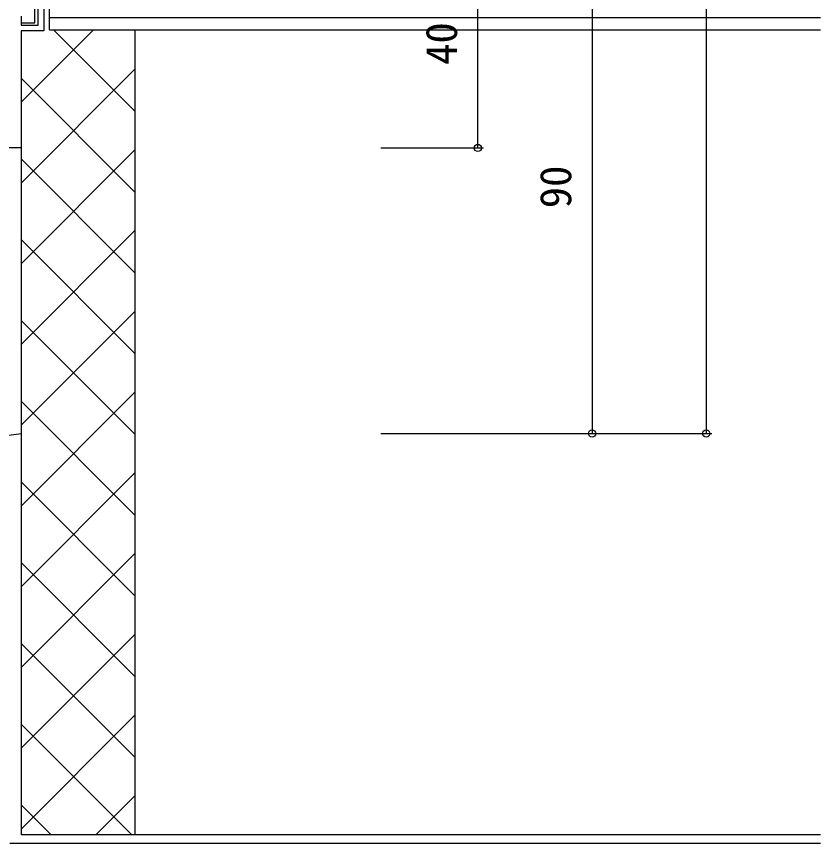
# Model space of a CAD drawing. Units: millimetres, scale not verified. Extents: x -437 to 438, y -681 to 679.
# Drawn here: x -155.8 to -15, y -228.3 to -83.5 of the extents above; entities that cross this region are included whole.
import ezdxf
from ezdxf.enums import TextEntityAlignment as Align

# ---------------------------------------------------------------- set-up
doc = ezdxf.new("R2010")
doc.units = ezdxf.units.MM
doc.header["$LTSCALE"] = 4
for name, color, linetype in [('0-2_YKK_11', 7, 'Continuous'), ('0-3_YKK_12', 2, 'Continuous'), ('0-5_YKK_D', 6, 'Continuous'), ('0-7_YSS_K', 3, 'Continuous')]:
    doc.layers.add(name, color=color, linetype=linetype)
doc.styles.add('ＭＳ ゴシック', font='')
doc.styles.get('ＭＳ ゴシック').set_extended_font_data('MS Gothic')

msp = doc.modelspace()

# ---------------------------------------------------------------- linework, layer by layer
at = {"layer": '0-2_YKK_11'}
for points in [[(-150.99, -79.989), (-150.99, -85.989), (-154.99, -85.989), (-154.99, -106.489), (-160.032, -106.489), (-160.215, -106.369), (-160.765, -106.369), (-160.948, -106.489), (-161.032, -106.489), (-161.215, -106.369), (-161.765, -106.369), (-161.948, -106.489), (-162.99, -106.489), (-162.99, -105.489)], [(-154.99, -83.389), (-154.99, -84.589), (-152.59, -84.589), (-152.59, -79.989)], [(-154.99, -83.389), (-154.99, -84.989), (-151.99, -84.989), (-151.99, -80.751)]]:
    msp.add_lwpolyline(points, dxfattribs=at)
at = {"layer": '0-3_YKK_12'}
msp.add_line((-154.99, -105.989), (-154.99, -121.489), dxfattribs=at)
at = {"layer": '0-5_YKK_D'}
for p, q in [((-34.992, 540.513), (-34.992, -156.489)), ((-74.992, -106.489), (-74.992, -66.489)), ((-54.992, -66.489), (-54.992, -156.489)), ((-91.99, -106.489), (-73.992, -106.489)), ((-91.992, -156.489), (-33.992, -156.489)), ((-91.992, -156.489), (-53.992, -156.489))]:
    msp.add_line(p, q, dxfattribs=at)
for centre in [(-74.992, -106.489), (-54.992, -156.489), (-34.992, -156.489)]:
    msp.add_circle(centre, 0.637, dxfattribs=at)
at = {"layer": '0-7_YSS_K'}
for p, q in [((-149.99, -85.774), (-149.99, -69.489)), ((-149.99, -83.632), (-14.99, -83.632)), ((-154.99, -98.481), (-142.284, -85.774)), ((-149.99, -85.774), (-14.99, -85.774)), ((-134.99, -100.117), (-149.333, -85.774)), ((-134.99, -85.975), (-135.191, -85.774)), ((-134.99, -226.79), (-134.99, -85.774)), ((-154.99, -112.623), (-134.99, -92.623)), ((-134.99, -114.26), (-154.99, -94.26)), ((-154.99, -105.989), (-154.99, -156.489)), ((-154.99, -126.765), (-134.99, -106.765)), ((-134.99, -128.402), (-154.99, -108.402)), ((-154.99, -140.907), (-134.99, -120.907)), ((-134.99, -142.544), (-154.99, -122.544)), ((-154.99, -155.049), (-134.99, -135.049)), ((-134.99, -156.686), (-154.99, -136.686)), ((-154.99, -169.191), (-134.99, -149.191)), ((-134.99, -170.828), (-154.99, -150.828)), ((-134.99, -186.739), (-134.99, -154.239)), ((-154.99, -183.333), (-134.99, -163.333)), ((-134.99, -184.97), (-154.99, -164.97)), ((-154.99, -197.475), (-134.99, -177.475)), ((-134.99, -199.112), (-154.99, -179.112)), ((-154.99, -211.618), (-134.99, -191.618)), ((-134.99, -213.254), (-154.99, -193.254)), ((-154.99, -225.76), (-134.99, -205.76)), ((-135.597, -226.79), (-154.99, -207.397)), ((-141.878, -226.79), (-134.99, -219.902)), ((-149.739, -226.79), (-154.99, -221.539)), ((-14.99, -226.79), (-154.99, -226.79)), ((-14.99, -228.29), (-156.99, -228.29))]:
    msp.add_line(p, q, dxfattribs=at)
msp.add_lwpolyline([(-304.99, -226.79), (-304.99, -176.489), (-154.99, -156.489), (-154.99, -226.79)], dxfattribs=at)

# ---------------------------------------------------------------- texts
at = {"layer": '0-5_YKK_D', "style": 'ＭＳ ゴシック'}
for s, p in [('40', (-76.992, -91.943)), ('90', (-56.992, -117.05))]:
    msp.add_text(s, height=5.499, rotation=90, dxfattribs=at).set_placement(p, align=Align.BOTTOM_LEFT)

doc.saveas('drawing.dxf')
